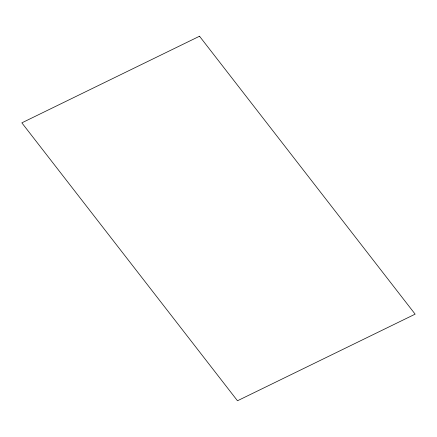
<?xml version="1.0" encoding="UTF-8"?>
<svg xmlns="http://www.w3.org/2000/svg" width="437" height="437" viewBox="0 0 437 437"><rect width="100%" height="100%" fill="white"/><g stroke="black" fill="none" stroke-linecap="round" stroke-linejoin="round"><path stroke-width="0.66" d="M199.518 36.233L21.85 122.846L237.482 400.767L415.15 314.154L199.518 36.233"/></g></svg>
